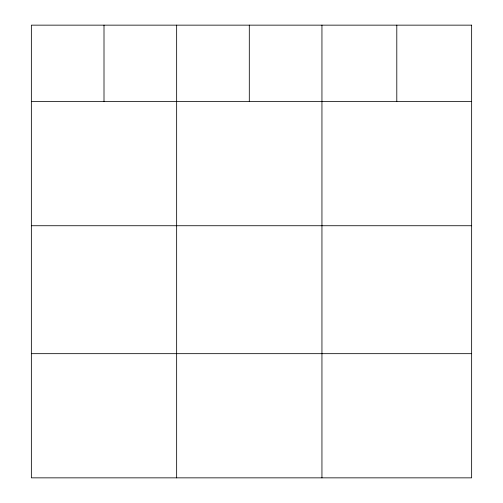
<?xml version="1.0" encoding="UTF-8"?>
<svg xmlns="http://www.w3.org/2000/svg" width="503" height="503" viewBox="0 0 503 503"><rect width="100%" height="100%" fill="white"/><g stroke="black" fill="none" stroke-linecap="round" stroke-linejoin="round"><path stroke-width="0.75" d="M31.356 101.556L471.644 101.556M31.356 225.734L471.644 225.734M31.356 353.672L471.644 353.672M396.798 25.15L396.798 101.556M321.945 25.15L321.945 477.85M249.299 25.15L249.299 101.556M176.654 25.15L176.654 477.85M104.002 25.15L104.002 101.556M471.644 25.15L31.356 25.15L31.356 477.85L471.644 477.85L471.644 25.15"/></g></svg>
